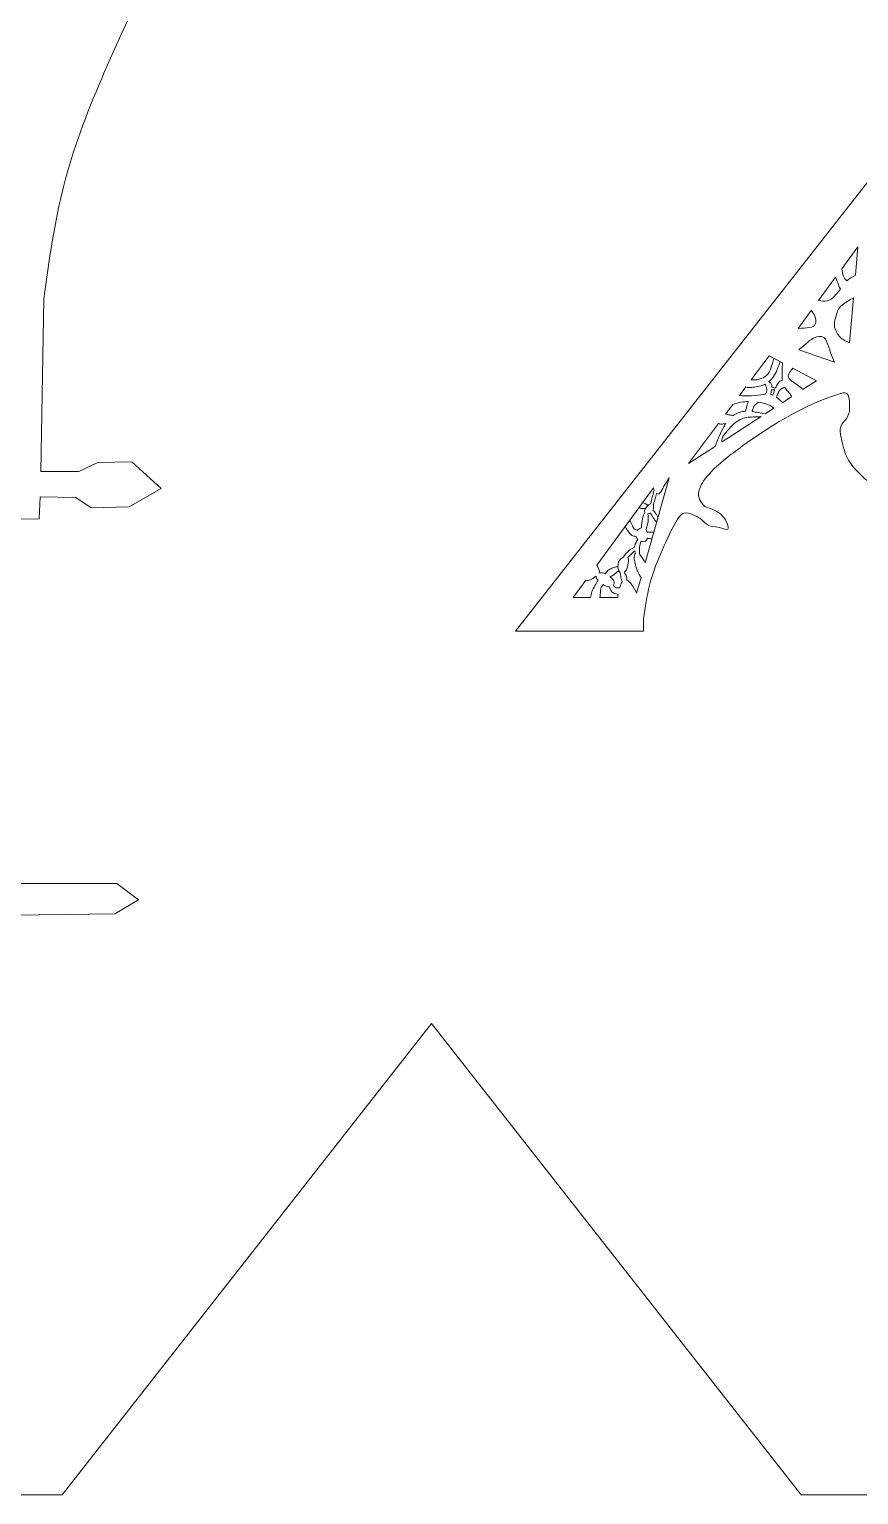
# Model space of a CAD drawing. Header units: centimetres. Extents: x -61 to 61, y -26 to 26.
# Drawn here: x 22.21 to 24.49, y -12.531 to -8.502 of the extents above; entities that cross this region are included whole.
import ezdxf

# ---------------------------------------------------------------- set-up
doc = ezdxf.new("R2010")
doc.units = ezdxf.units.CM
doc.header["$MEASUREMENT"] = 0
doc.layers.add('layer 1', color=7, linetype='Continuous')

msp = doc.modelspace()

# ---------------------------------------------------------------- linework, layer by layer
at = {"layer": 'layer 1', "color": 242, "lineweight": 9}
for points, knots in [([(24.49175, -4.98337), (24.49175, -4.98337), (21.06007, -9.36096), (21.06007, -9.36096), (21.06007, -9.36096), (21.06007, -9.36096), (18.26633, -10.98881), (18.26633, -10.98881), (18.26633, -10.98881), (18.26633, -10.98881), (22.44592, -10.93379), (22.44592, -10.93379), (22.44592, -10.93379), (22.44592, -10.93379), (22.51053, -10.8953), (22.51053, -10.8953), (22.51053, -10.8953), (22.51053, -10.8953), (22.45072, -10.85062), (22.45072, -10.85062), (22.45072, -10.85062), (22.45072, -10.85062), (22.1125, -10.8506), (22.1125, -10.8506), (22.1125, -10.8506), (22.1125, -10.8506), (22.12349, -9.84967), (22.12349, -9.84967), (22.12349, -9.84967), (22.12349, -9.84967), (22.2376, -9.84829), (22.2376, -9.84829), (22.2376, -9.84829), (22.2376, -9.84829), (22.24035, -9.78779), (22.24035, -9.78779), (22.24035, -9.78779), (22.24035, -9.78779), (22.33797, -9.78917), (22.33797, -9.78917), (22.33797, -9.78917), (22.33797, -9.78917), (22.38059, -9.81804), (22.38059, -9.81804), (22.38059, -9.81804), (22.38059, -9.81804), (22.48508, -9.81529), (22.48508, -9.81529), (22.48508, -9.81529), (22.48508, -9.81529), (22.57307, -9.76442), (22.57307, -9.76442), (22.57307, -9.76442), (22.57307, -9.76442), (22.49196, -9.69155), (22.49196, -9.69155), (22.49196, -9.69155), (22.49196, -9.69155), (22.39846, -9.69292), (22.39846, -9.69292), (22.39846, -9.69292), (22.39846, -9.69292), (22.34622, -9.71767), (22.34622, -9.71767), (22.34622, -9.71767), (22.34622, -9.71767), (22.24172, -9.71767), (22.24172, -9.71767), (22.24172, -9.71767), (22.24172, -9.71767), (22.24999, -9.24333), (22.24999, -9.24333)], [0, 0, 0, 0, 0.0526316, 0.0526316, 0.0526316, 0.0526316, 0.1052632, 0.1052632, 0.1052632, 0.1052632, 0.1578947, 0.1578947, 0.1578947, 0.1578947, 0.2105263, 0.2105263, 0.2105263, 0.2105263, 0.2631579, 0.2631579, 0.2631579, 0.2631579, 0.3157895, 0.3157895, 0.3157895, 0.3157895, 0.3684211, 0.3684211, 0.3684211, 0.3684211, 0.4210526, 0.4210526, 0.4210526, 0.4210526, 0.4736842, 0.4736842, 0.4736842, 0.4736842, 0.5263158, 0.5263158, 0.5263158, 0.5263158, 0.5789474, 0.5789474, 0.5789474, 0.5789474, 0.6315789, 0.6315789, 0.6315789, 0.6315789, 0.6842105, 0.6842105, 0.6842105, 0.6842105, 0.7368421, 0.7368421, 0.7368421, 0.7368421, 0.7894737, 0.7894737, 0.7894737, 0.7894737, 0.8421053, 0.8421053, 0.8421053, 0.8421053, 0.8947368, 0.8947368, 0.8947368, 0.8947368, 1, 1, 1, 1]), ([(22.24999, -9.24333), (22.26465, -9.13792), (22.27931, -9.03251), (22.30498, -8.93214), (22.30498, -8.93214), (22.33064, -8.83178), (22.3673, -8.73645), (22.40947, -8.63746), (22.40947, -8.63746), (22.45163, -8.53847), (22.4993, -8.43582), (22.53596, -8.3689), (22.53596, -8.3689), (22.57262, -8.302), (22.59828, -8.27083), (22.62578, -8.26166), (22.62578, -8.26166), (22.65328, -8.2525), (22.68261, -8.26533), (22.71011, -8.27816), (22.71011, -8.27816), (22.73761, -8.291), (22.76327, -8.30383), (22.78619, -8.32216), (22.78619, -8.32216), (22.8091, -8.34049), (22.82927, -8.36432), (22.85402, -8.37624), (22.85402, -8.37624), (22.87876, -8.38815), (22.90809, -8.38815), (22.93926, -8.39457), (22.93926, -8.39457), (22.97042, -8.40099), (23.00342, -8.41382), (23.02084, -8.41382), (23.02084, -8.41382), (23.03825, -8.41382), (23.04008, -8.40099), (23.03367, -8.37807), (23.03367, -8.37807), (23.02725, -8.35516), (23.01258, -8.32216), (22.98692, -8.29374), (22.98692, -8.29374), (22.96125, -8.26533), (22.92459, -8.2415), (22.89435, -8.22867), (22.89435, -8.22867), (22.8641, -8.21584), (22.84026, -8.214), (22.8201, -8.20025), (22.8201, -8.20025), (22.79993, -8.1865), (22.78343, -8.16084), (22.77244, -8.13793), (22.77244, -8.13793), (22.76144, -8.11501), (22.75594, -8.09485), (22.76327, -8.06093), (22.76327, -8.06093), (22.77061, -8.02702), (22.79077, -7.97935), (22.83843, -7.92161), (22.83843, -7.92161), (22.88609, -7.86386), (22.96125, -7.79604), (23.06391, -7.7163), (23.06391, -7.7163), (23.16657, -7.63656), (23.29673, -7.5449), (23.41955, -7.46699), (23.41955, -7.46699), (23.54237, -7.38908), (23.65786, -7.32491), (23.76876, -7.27267), (23.76876, -7.27267), (23.87967, -7.22043), (23.98599, -7.1801), (24.05015, -7.15993), (24.05015, -7.15993), (24.11431, -7.13977), (24.13631, -7.13977), (24.14915, -7.16543), (24.14915, -7.16543), (24.16198, -7.1911), (24.16564, -7.24242), (24.16381, -7.28276), (24.16381, -7.28276), (24.16198, -7.32308), (24.15465, -7.35241), (24.13723, -7.379), (24.13723, -7.379), (24.11982, -7.40558), (24.09232, -7.42941), (24.08132, -7.45874), (24.08132, -7.45874), (24.07032, -7.48807), (24.07582, -7.5229), (24.08224, -7.55223), (24.08224, -7.55223), (24.08865, -7.58156), (24.09598, -7.60539), (24.10424, -7.63931), (24.10424, -7.63931), (24.11248, -7.67322), (24.12165, -7.71721), (24.15341, -7.77015), (24.15341, -7.77015), (24.18518, -7.82309), (24.23953, -7.88498), (24.28818, -7.92824), (24.28818, -7.92824), (24.33683, -7.9715), (24.37976, -7.99613), (24.41446, -8.0321), (24.41446, -8.0321), (24.44915, -8.06807), (24.47559, -8.11536), (24.50204, -8.16266)], [0, 0, 0, 0, 0.0322581, 0.0322581, 0.0322581, 0.0322581, 0.0645161, 0.0645161, 0.0645161, 0.0645161, 0.0967742, 0.0967742, 0.0967742, 0.0967742, 0.1290323, 0.1290323, 0.1290323, 0.1290323, 0.1612903, 0.1612903, 0.1612903, 0.1612903, 0.1935484, 0.1935484, 0.1935484, 0.1935484, 0.2258065, 0.2258065, 0.2258065, 0.2258065, 0.2580645, 0.2580645, 0.2580645, 0.2580645, 0.2903226, 0.2903226, 0.2903226, 0.2903226, 0.3225806, 0.3225806, 0.3225806, 0.3225806, 0.3548387, 0.3548387, 0.3548387, 0.3548387, 0.3870968, 0.3870968, 0.3870968, 0.3870968, 0.4193548, 0.4193548, 0.4193548, 0.4193548, 0.4516129, 0.4516129, 0.4516129, 0.4516129, 0.483871, 0.483871, 0.483871, 0.483871, 0.516129, 0.516129, 0.516129, 0.516129, 0.5483871, 0.5483871, 0.5483871, 0.5483871, 0.5806452, 0.5806452, 0.5806452, 0.5806452, 0.6129032, 0.6129032, 0.6129032, 0.6129032, 0.6451613, 0.6451613, 0.6451613, 0.6451613, 0.6774194, 0.6774194, 0.6774194, 0.6774194, 0.7096774, 0.7096774, 0.7096774, 0.7096774, 0.7419355, 0.7419355, 0.7419355, 0.7419355, 0.7741935, 0.7741935, 0.7741935, 0.7741935, 0.8064516, 0.8064516, 0.8064516, 0.8064516, 0.8387097, 0.8387097, 0.8387097, 0.8387097, 0.8709677, 0.8709677, 0.8709677, 0.8709677, 0.9032258, 0.9032258, 0.9032258, 0.9032258, 0.9354839, 0.9354839, 0.9354839, 0.9354839, 1, 1, 1, 1]), ([(24.44321, -9.16114), (24.44321, -9.16114), (24.48757, -9.10079), (24.48757, -9.10079), (24.48757, -9.10079), (24.48757, -9.10079), (24.48063, -9.17864), (24.48063, -9.17864)], [0, 0, 0, 0, 0.3333333, 0.3333333, 0.3333333, 0.3333333, 1, 1, 1, 1]), ([(24.19436, -9.46594), (24.19436, -9.46594), (24.24354, -9.40012), (24.24354, -9.40012), (24.24354, -9.40012), (24.24354, -9.40012), (24.28023, -9.41939), (24.28023, -9.41939)], [0, 0, 0, 0, 0.3333333, 0.3333333, 0.3333333, 0.3333333, 1, 1, 1, 1]), ([(24.30862, -9.43429), (24.30862, -9.43429), (24.37369, -9.46845), (24.37369, -9.46845), (24.37369, -9.46845), (24.37369, -9.46845), (24.33738, -9.49198), (24.33738, -9.49198)], [0, 0, 0, 0, 0.3333333, 0.3333333, 0.3333333, 0.3333333, 1, 1, 1, 1]), ([(23.89864, -10.1225), (23.90298, -10.09131), (23.90731, -10.06013), (23.91491, -10.03044), (23.91491, -10.03044), (23.9225, -10.00075), (23.93334, -9.97255), (23.94582, -9.94327), (23.94582, -9.94327), (23.95829, -9.91399), (23.97239, -9.88362), (23.98323, -9.86383), (23.98323, -9.86383), (23.99408, -9.84403), (24.00167, -9.83481), (24.0098, -9.8321), (24.0098, -9.8321), (24.01794, -9.82939), (24.02662, -9.83319), (24.03475, -9.83698), (24.03475, -9.83698), (24.04288, -9.84078), (24.05048, -9.84457), (24.05726, -9.85), (24.05726, -9.85), (24.06403, -9.85542), (24.07, -9.86247), (24.07732, -9.866), (24.07732, -9.866), (24.08464, -9.86952), (24.09332, -9.86952), (24.10254, -9.87142), (24.10254, -9.87142), (24.11175, -9.87332), (24.12152, -9.87711), (24.12667, -9.87711), (24.12667, -9.87711), (24.13182, -9.87711), (24.13236, -9.87332), (24.13046, -9.86654), (24.13046, -9.86654), (24.12857, -9.85976), (24.12423, -9.85), (24.11664, -9.84159), (24.11664, -9.84159), (24.10904, -9.83319), (24.0982, -9.82614), (24.08925, -9.82234), (24.08925, -9.82234), (24.0803, -9.81855), (24.07325, -9.818), (24.06729, -9.81394), (24.06729, -9.81394), (24.06132, -9.80987), (24.05644, -9.80228), (24.05319, -9.7955), (24.05319, -9.7955), (24.04993, -9.78872), (24.04831, -9.78276), (24.05048, -9.77272), (24.05048, -9.77272), (24.05265, -9.76269), (24.05861, -9.74859), (24.07271, -9.73151), (24.07271, -9.73151), (24.08681, -9.71443), (24.10904, -9.69436), (24.13941, -9.67077), (24.13941, -9.67077), (24.16978, -9.64718), (24.20828, -9.62007), (24.24461, -9.59702), (24.24461, -9.59702), (24.28095, -9.57398), (24.31511, -9.555), (24.34792, -9.53954), (24.34792, -9.53954), (24.38073, -9.52409), (24.41218, -9.51216), (24.43116, -9.50619), (24.43116, -9.50619), (24.45014, -9.50023), (24.45665, -9.50023), (24.46044, -9.50782), (24.46044, -9.50782), (24.46424, -9.51541), (24.46532, -9.53059), (24.46478, -9.54252), (24.46478, -9.54252), (24.46424, -9.55445), (24.46207, -9.56313), (24.45692, -9.57099), (24.45692, -9.57099), (24.45177, -9.57886), (24.44363, -9.58591), (24.44038, -9.59458), (24.44038, -9.59458), (24.43712, -9.60326), (24.43875, -9.61356), (24.44065, -9.62224), (24.44065, -9.62224), (24.44255, -9.63092), (24.44472, -9.63797), (24.44716, -9.648), (24.44716, -9.648), (24.4496, -9.65803), (24.45231, -9.67104), (24.4617, -9.68671), (24.4617, -9.68671), (24.4711, -9.70237), (24.48718, -9.72067), (24.50157, -9.73347), (24.50157, -9.73347), (24.51596, -9.74627), (24.52866, -9.75355), (24.53893, -9.76419), (24.53893, -9.76419), (24.54919, -9.77483), (24.55701, -9.78882), (24.56484, -9.80282)], [0, 0, 0, 0, 0.0322581, 0.0322581, 0.0322581, 0.0322581, 0.0645161, 0.0645161, 0.0645161, 0.0645161, 0.0967742, 0.0967742, 0.0967742, 0.0967742, 0.1290323, 0.1290323, 0.1290323, 0.1290323, 0.1612903, 0.1612903, 0.1612903, 0.1612903, 0.1935484, 0.1935484, 0.1935484, 0.1935484, 0.2258065, 0.2258065, 0.2258065, 0.2258065, 0.2580645, 0.2580645, 0.2580645, 0.2580645, 0.2903226, 0.2903226, 0.2903226, 0.2903226, 0.3225806, 0.3225806, 0.3225806, 0.3225806, 0.3548387, 0.3548387, 0.3548387, 0.3548387, 0.3870968, 0.3870968, 0.3870968, 0.3870968, 0.4193548, 0.4193548, 0.4193548, 0.4193548, 0.4516129, 0.4516129, 0.4516129, 0.4516129, 0.483871, 0.483871, 0.483871, 0.483871, 0.516129, 0.516129, 0.516129, 0.516129, 0.5483871, 0.5483871, 0.5483871, 0.5483871, 0.5806452, 0.5806452, 0.5806452, 0.5806452, 0.6129032, 0.6129032, 0.6129032, 0.6129032, 0.6451613, 0.6451613, 0.6451613, 0.6451613, 0.6774194, 0.6774194, 0.6774194, 0.6774194, 0.7096774, 0.7096774, 0.7096774, 0.7096774, 0.7419355, 0.7419355, 0.7419355, 0.7419355, 0.7741935, 0.7741935, 0.7741935, 0.7741935, 0.8064516, 0.8064516, 0.8064516, 0.8064516, 0.8387097, 0.8387097, 0.8387097, 0.8387097, 0.8709677, 0.8709677, 0.8709677, 0.8709677, 0.9032258, 0.9032258, 0.9032258, 0.9032258, 0.9354839, 0.9354839, 0.9354839, 0.9354839, 1, 1, 1, 1]), ([(24.09516, -9.64898), (24.09516, -9.64898), (24.02229, -9.69621), (24.02229, -9.69621), (24.02229, -9.69621), (24.02229, -9.69621), (24.10475, -9.58586), (24.10475, -9.58586)], [0, 0, 0, 0, 0.3333333, 0.3333333, 0.3333333, 0.3333333, 1, 1, 1, 1]), ([(23.73987, -10.0169), (23.73987, -10.0169), (23.70507, -10.06458), (23.70507, -10.06458), (23.70507, -10.06458), (23.70507, -10.06458), (23.75293, -10.06458), (23.75293, -10.06458)], [0, 0, 0, 0, 0.3333333, 0.3333333, 0.3333333, 0.3333333, 1, 1, 1, 1])]:
    msp.add_open_spline(points, degree=3, knots=knots, dxfattribs=at)
for points in [[(24.56179, -8.86233), (24.56179, -8.86233), (23.54664, -10.15729), (23.54664, -10.15729)], [(24.37932, -9.24807), (24.37932, -9.24807), (24.42635, -9.18408), (24.42635, -9.18408)], [(24.4751, -9.24068), (24.4751, -9.24068), (24.46408, -9.36443), (24.46408, -9.36443)], [(24.32317, -9.32448), (24.32317, -9.32448), (24.3593, -9.27531), (24.3593, -9.27531)], [(24.42294, -9.41717), (24.42294, -9.41717), (24.32484, -9.38321), (24.32484, -9.38321)], [(24.16183, -9.50947), (24.16183, -9.50947), (24.17966, -9.48561), (24.17966, -9.48561)], [(24.12403, -9.56006), (24.12403, -9.56006), (24.14382, -9.53358), (24.14382, -9.53358)], [(24.25684, -9.54419), (24.25684, -9.54419), (24.23283, -9.55975), (24.23283, -9.55975)], [(24.30466, -9.5132), (24.30466, -9.5132), (24.28107, -9.52848), (24.28107, -9.52848)], [(24.22144, -9.56713), (24.22144, -9.56713), (24.11427, -9.63659), (24.11427, -9.63659)], [(23.90302, -9.96864), (23.90302, -9.96864), (23.96863, -9.73495), (23.96863, -9.73495)], [(23.92535, -9.76283), (23.92535, -9.76283), (23.76988, -9.97579), (23.76988, -9.97579)], [(23.87948, -10.05247), (23.87948, -10.05247), (23.89156, -10.00947), (23.89156, -10.00947)], [(23.77851, -10.06458), (23.77851, -10.06458), (23.82726, -10.06458), (23.82726, -10.06458)], [(23.89803, -10.15729), (23.89803, -10.15729), (23.89864, -10.1225), (23.89864, -10.1225)], [(23.31599, -11.23559), (23.31599, -11.23559), (22.30084, -12.53055), (22.30084, -12.53055)], [(23.31599, -11.23559), (23.31599, -11.23559), (24.33114, -12.53055), (24.33114, -12.53055)]]:
    msp.add_open_spline(points, degree=3, dxfattribs=at)
at = {"layer": 'layer 1', "color": 250, "lineweight": 9}
for points, knots in [([(24.45686, -9.1943), (24.45338, -9.19041), (24.44989, -9.18652), (24.44762, -9.18099), (24.44762, -9.18099), (24.44535, -9.17547), (24.44428, -9.1683), (24.44321, -9.16114)], [0, 0, 0, 0, 0.3333333, 0.3333333, 0.3333333, 0.3333333, 1, 1, 1, 1]), ([(24.37933, -9.24807), (24.38759, -9.2493), (24.39585, -9.25054), (24.40324, -9.24871), (24.40324, -9.24871), (24.41062, -9.24689), (24.41713, -9.24201), (24.42296, -9.23631), (24.42296, -9.23631), (24.42879, -9.23062), (24.43394, -9.22411), (24.43923, -9.21666)], [0, 0, 0, 0, 0.25, 0.25, 0.25, 0.25, 0.5, 0.5, 0.5, 0.5, 1, 1, 1, 1]), ([(24.43923, -9.21666), (24.43674, -9.21074), (24.43426, -9.20482), (24.43211, -9.19939), (24.43211, -9.19939), (24.42997, -9.19396), (24.42816, -9.18902), (24.42635, -9.18408)], [0, 0, 0, 0, 0.3333333, 0.3333333, 0.3333333, 0.3333333, 1, 1, 1, 1]), ([(24.46408, -9.36443), (24.45622, -9.3609), (24.44836, -9.35738), (24.44172, -9.35141), (24.44172, -9.35141), (24.43508, -9.34545), (24.42966, -9.33704), (24.42654, -9.3304), (24.42654, -9.3304), (24.42342, -9.32376), (24.42261, -9.31888), (24.42302, -9.31264), (24.42302, -9.31264), (24.42342, -9.3064), (24.42505, -9.29881), (24.42736, -9.29027), (24.42736, -9.29027), (24.42966, -9.28173), (24.43264, -9.27224), (24.44071, -9.26382), (24.44071, -9.26382), (24.44878, -9.25539), (24.46194, -9.24804), (24.46853, -9.24436), (24.46853, -9.24436), (24.4751, -9.24068), (24.4751, -9.24068), (24.4751, -9.24068)], [0, 0, 0, 0, 0.125, 0.125, 0.125, 0.125, 0.25, 0.25, 0.25, 0.25, 0.375, 0.375, 0.375, 0.375, 0.5, 0.5, 0.5, 0.5, 0.625, 0.625, 0.625, 0.625, 0.75, 0.75, 0.75, 0.75, 1, 1, 1, 1]), ([(24.32317, -9.32448), (24.33429, -9.32397), (24.34541, -9.32346), (24.35388, -9.32225), (24.35388, -9.32225), (24.36235, -9.32105), (24.36818, -9.31915), (24.37049, -9.31345), (24.37049, -9.31345), (24.37279, -9.30776), (24.37157, -9.29827), (24.36912, -9.29128), (24.36912, -9.29128), (24.36667, -9.28429), (24.36299, -9.2798), (24.3593, -9.27531)], [0, 0, 0, 0, 0.2, 0.2, 0.2, 0.2, 0.4, 0.4, 0.4, 0.4, 0.6, 0.6, 0.6, 0.6, 1, 1, 1, 1]), ([(24.42294, -9.41717), (24.41957, -9.40908), (24.41621, -9.40099), (24.41263, -9.39139), (24.41263, -9.39139), (24.40905, -9.38178), (24.40526, -9.37066), (24.40241, -9.36294), (24.40241, -9.36294), (24.39956, -9.35521), (24.39767, -9.35087), (24.39197, -9.34857), (24.39197, -9.34857), (24.38628, -9.34626), (24.37679, -9.34599), (24.36703, -9.3506), (24.36703, -9.3506), (24.35727, -9.35521), (24.34723, -9.3647), (24.34016, -9.37095), (24.34016, -9.37095), (24.33308, -9.3772), (24.32896, -9.38021), (24.32484, -9.38321)], [0, 0, 0, 0, 0.1428571, 0.1428571, 0.1428571, 0.1428571, 0.2857143, 0.2857143, 0.2857143, 0.2857143, 0.4285714, 0.4285714, 0.4285714, 0.4285714, 0.5714286, 0.5714286, 0.5714286, 0.5714286, 0.7142857, 0.7142857, 0.7142857, 0.7142857, 1, 1, 1, 1]), ([(24.25645, -9.4069), (24.25376, -9.41656), (24.25107, -9.42623), (24.24837, -9.43418), (24.24837, -9.43418), (24.24567, -9.44213), (24.24296, -9.44836), (24.23754, -9.45352), (24.23754, -9.45352), (24.23212, -9.45867), (24.22398, -9.46273), (24.21633, -9.46462), (24.21633, -9.46462), (24.20869, -9.46651), (24.20152, -9.46623), (24.19436, -9.46594)], [0, 0, 0, 0, 0.2, 0.2, 0.2, 0.2, 0.4, 0.4, 0.4, 0.4, 0.6, 0.6, 0.6, 0.6, 1, 1, 1, 1]), ([(24.27379, -9.41601), (24.26858, -9.43077), (24.26336, -9.44553), (24.25587, -9.45684), (24.25587, -9.45684), (24.25218, -9.46243), (24.24793, -9.46717), (24.24312, -9.4711)], [0, 0, 0, 0, 0.3333333, 0.3333333, 0.3333333, 0.3333333, 1, 1, 1, 1]), ([(24.28023, -9.41939), (24.27938, -9.43357), (24.27852, -9.44774), (24.27918, -9.45931), (24.27918, -9.45931), (24.27933, -9.46188), (24.27955, -9.46433), (24.27985, -9.46665)], [0, 0, 0, 0, 0.3333333, 0.3333333, 0.3333333, 0.3333333, 1, 1, 1, 1]), ([(24.30862, -9.43429), (24.30427, -9.43943), (24.29992, -9.44458), (24.29774, -9.44918), (24.29774, -9.44918), (24.29556, -9.45379), (24.29556, -9.45785), (24.29855, -9.46206), (24.29855, -9.46206), (24.30153, -9.46626), (24.30749, -9.4706), (24.31305, -9.47453), (24.31305, -9.47453), (24.31861, -9.47846), (24.32376, -9.48198), (24.32755, -9.48496), (24.32755, -9.48496), (24.33133, -9.48793), (24.33374, -9.49036), (24.33518, -9.49142), (24.33518, -9.49142), (24.33661, -9.49249), (24.33706, -9.4922), (24.3375, -9.49191)], [0, 0, 0, 0, 0.1428571, 0.1428571, 0.1428571, 0.1428571, 0.2857143, 0.2857143, 0.2857143, 0.2857143, 0.4285714, 0.4285714, 0.4285714, 0.4285714, 0.5714286, 0.5714286, 0.5714286, 0.5714286, 0.7142857, 0.7142857, 0.7142857, 0.7142857, 1, 1, 1, 1]), ([(24.16183, -9.50947), (24.17279, -9.51016), (24.18374, -9.51085), (24.19519, -9.51011), (24.19519, -9.51011), (24.20663, -9.50937), (24.21856, -9.5072), (24.22873, -9.50612), (24.22873, -9.50612), (24.23041, -9.50594), (24.23204, -9.50579), (24.23364, -9.50568)], [0, 0, 0, 0, 0.25, 0.25, 0.25, 0.25, 0.5, 0.5, 0.5, 0.5, 1, 1, 1, 1]), ([(24.23212, -9.47819), (24.23033, -9.47909), (24.22847, -9.4799), (24.22656, -9.48063), (24.22656, -9.48063), (24.21449, -9.48524), (24.20012, -9.48659), (24.19192, -9.48688), (24.19192, -9.48688), (24.18372, -9.48717), (24.18169, -9.48639), (24.17966, -9.48562)], [0, 0, 0, 0, 0.25, 0.25, 0.25, 0.25, 0.5, 0.5, 0.5, 0.5, 1, 1, 1, 1]), ([(24.23212, -9.47819), (24.23368, -9.48077), (24.23524, -9.48334), (24.23615, -9.48652), (24.23615, -9.48652), (24.23706, -9.48971), (24.23734, -9.4935), (24.23681, -9.4968), (24.23681, -9.4968), (24.23628, -9.50009), (24.23496, -9.50289), (24.23364, -9.50568)], [0, 0, 0, 0, 0.25, 0.25, 0.25, 0.25, 0.5, 0.5, 0.5, 0.5, 1, 1, 1, 1]), ([(24.24312, -9.4711), (24.24562, -9.47305), (24.24812, -9.47501), (24.24951, -9.47721), (24.24951, -9.47721), (24.25089, -9.47941), (24.25116, -9.48184), (24.25083, -9.48639)], [0, 0, 0, 0, 0.3333333, 0.3333333, 0.3333333, 0.3333333, 1, 1, 1, 1]), ([(24.25002, -9.49384), (24.24966, -9.49663), (24.24926, -9.49934), (24.24896, -9.50125), (24.24896, -9.50125), (24.24839, -9.50494), (24.24819, -9.50566), (24.24799, -9.50638)], [0, 0, 0, 0, 0.3333333, 0.3333333, 0.3333333, 0.3333333, 1, 1, 1, 1]), ([(24.27985, -9.46665), (24.27675, -9.46792), (24.27365, -9.46919), (24.27102, -9.47192), (24.27102, -9.47192), (24.26838, -9.47466), (24.26621, -9.47886), (24.26425, -9.48259), (24.26425, -9.48259), (24.26325, -9.48449), (24.2623, -9.48626), (24.26138, -9.4881)], [0, 0, 0, 0, 0.25, 0.25, 0.25, 0.25, 0.5, 0.5, 0.5, 0.5, 1, 1, 1, 1]), ([(24.28594, -9.48646), (24.28217, -9.48817), (24.27839, -9.48989), (24.27556, -9.49204), (24.27556, -9.49204), (24.27272, -9.49418), (24.27082, -9.49676), (24.269, -9.50044), (24.269, -9.50044), (24.26718, -9.50411), (24.26543, -9.50889), (24.26369, -9.51366)], [0, 0, 0, 0, 0.25, 0.25, 0.25, 0.25, 0.5, 0.5, 0.5, 0.5, 1, 1, 1, 1]), ([(24.28594, -9.48646), (24.28987, -9.4931), (24.29556, -9.49744), (24.29898, -9.50151), (24.29898, -9.50151), (24.30239, -9.50558), (24.30352, -9.50939), (24.30466, -9.5132)], [0, 0, 0, 0, 0.3333333, 0.3333333, 0.3333333, 0.3333333, 1, 1, 1, 1]), ([(24.18636, -9.52567), (24.18493, -9.52569), (24.18352, -9.52573), (24.18215, -9.52579), (24.18215, -9.52579), (24.16635, -9.52648), (24.15508, -9.53003), (24.14382, -9.53358)], [0, 0, 0, 0, 0.3333333, 0.3333333, 0.3333333, 0.3333333, 1, 1, 1, 1]), ([(24.18636, -9.52567), (24.18541, -9.52848), (24.18446, -9.5313), (24.18358, -9.53426), (24.18358, -9.53426), (24.1827, -9.53723), (24.18189, -9.54035), (24.18109, -9.54341), (24.18109, -9.54341), (24.18029, -9.54647), (24.1795, -9.54947), (24.17872, -9.55247)], [0, 0, 0, 0, 0.25, 0.25, 0.25, 0.25, 0.5, 0.5, 0.5, 0.5, 1, 1, 1, 1]), ([(24.21382, -9.52742), (24.21077, -9.52965), (24.20772, -9.53188), (24.20517, -9.53455), (24.20517, -9.53455), (24.20263, -9.53723), (24.2006, -9.54035), (24.1993, -9.54355), (24.1993, -9.54355), (24.198, -9.54674), (24.19744, -9.55002), (24.19688, -9.5533)], [0, 0, 0, 0, 0.25, 0.25, 0.25, 0.25, 0.5, 0.5, 0.5, 0.5, 1, 1, 1, 1]), ([(24.25684, -9.54419), (24.25077, -9.53927), (24.24469, -9.53435), (24.23149, -9.53081), (24.23149, -9.53081), (24.22643, -9.52945), (24.22032, -9.52829), (24.21382, -9.52742)], [0, 0, 0, 0, 0.3333333, 0.3333333, 0.3333333, 0.3333333, 1, 1, 1, 1]), ([(24.1245, -9.58627), (24.12267, -9.58897), (24.12089, -9.59185), (24.11914, -9.59491), (24.11914, -9.59491), (24.11055, -9.60995), (24.10285, -9.62947), (24.09516, -9.64898)], [0, 0, 0, 0, 0.3333333, 0.3333333, 0.3333333, 0.3333333, 1, 1, 1, 1]), ([(24.1245, -9.58627), (24.12112, -9.58678), (24.11775, -9.58729), (24.11491, -9.58748), (24.11491, -9.58748), (24.11207, -9.58766), (24.10976, -9.58753), (24.10816, -9.5872), (24.10816, -9.5872), (24.10656, -9.58688), (24.10565, -9.58637), (24.10475, -9.58587)], [0, 0, 0, 0, 0.25, 0.25, 0.25, 0.25, 0.5, 0.5, 0.5, 0.5, 1, 1, 1, 1]), ([(24.22144, -9.56713), (24.20683, -9.56758), (24.19222, -9.56803), (24.18248, -9.56948), (24.18248, -9.56948), (24.17274, -9.57092), (24.16786, -9.57336), (24.1627, -9.57621), (24.1627, -9.57621), (24.15755, -9.57905), (24.15213, -9.58231), (24.14671, -9.58705), (24.14671, -9.58705), (24.14128, -9.5918), (24.13586, -9.59803), (24.13017, -9.60468), (24.13017, -9.60468), (24.12447, -9.61132), (24.11851, -9.61837), (24.11581, -9.62376), (24.11581, -9.62376), (24.11312, -9.62914), (24.1137, -9.63287), (24.11427, -9.63659)], [0, 0, 0, 0, 0.1428571, 0.1428571, 0.1428571, 0.1428571, 0.2857143, 0.2857143, 0.2857143, 0.2857143, 0.4285714, 0.4285714, 0.4285714, 0.4285714, 0.5714286, 0.5714286, 0.5714286, 0.5714286, 0.7142857, 0.7142857, 0.7142857, 0.7142857, 1, 1, 1, 1]), ([(24.14551, -9.56386), (24.14204, -9.56357), (24.13858, -9.56328), (24.135, -9.56265), (24.135, -9.56265), (24.13142, -9.56201), (24.12772, -9.56104), (24.12403, -9.56006)], [0, 0, 0, 0, 0.3333333, 0.3333333, 0.3333333, 0.3333333, 1, 1, 1, 1]), ([(24.17872, -9.55247), (24.16672, -9.55306), (24.15682, -9.55631), (24.14766, -9.56238), (24.14766, -9.56238), (24.14693, -9.56285), (24.14622, -9.56335), (24.14551, -9.56386)], [0, 0, 0, 0, 0.3333333, 0.3333333, 0.3333333, 0.3333333, 1, 1, 1, 1]), ([(23.96864, -9.73495), (23.96373, -9.74301), (23.95882, -9.75106), (23.95452, -9.75868), (23.95452, -9.75868), (23.95022, -9.76631), (23.94653, -9.77349), (23.94329, -9.77708), (23.94329, -9.77708), (23.94004, -9.78068), (23.93724, -9.78068), (23.93444, -9.77864)], [0, 0, 0, 0, 0.25, 0.25, 0.25, 0.25, 0.5, 0.5, 0.5, 0.5, 1, 1, 1, 1]), ([(23.93444, -9.77864), (23.93135, -9.78888), (23.92825, -9.79911), (23.9267, -9.80423), (23.9267, -9.80423), (23.92515, -9.80935), (23.92515, -9.80935), (23.92515, -9.80935)], [0, 0, 0, 0, 0.3333333, 0.3333333, 0.3333333, 0.3333333, 1, 1, 1, 1]), ([(23.90363, -9.81954), (23.89946, -9.81973), (23.89529, -9.81993), (23.89235, -9.81946), (23.89235, -9.81946), (23.88941, -9.81899), (23.8877, -9.81786), (23.886, -9.81673)], [0, 0, 0, 0, 0.3333333, 0.3333333, 0.3333333, 0.3333333, 1, 1, 1, 1]), ([(23.91039, -9.81125), (23.90855, -9.80973), (23.90671, -9.80822), (23.90432, -9.80682), (23.90432, -9.80682), (23.90194, -9.80543), (23.89901, -9.80417), (23.89609, -9.80291)], [0, 0, 0, 0, 0.3333333, 0.3333333, 0.3333333, 0.3333333, 1, 1, 1, 1]), ([(23.90174, -9.82996), (23.89945, -9.82508), (23.90454, -9.8164), (23.91039, -9.81125), (23.91039, -9.81125), (23.91284, -9.8091), (23.91542, -9.80756), (23.91776, -9.80685)], [0, 0, 0, 0, 0.3333333, 0.3333333, 0.3333333, 0.3333333, 1, 1, 1, 1]), ([(23.92395, -9.8244), (23.9256, -9.82569), (23.92726, -9.82697), (23.92891, -9.82897), (23.92891, -9.82897), (23.93057, -9.83097), (23.93222, -9.83368), (23.93378, -9.83617), (23.93378, -9.83617), (23.93533, -9.83866), (23.93679, -9.84092), (23.93824, -9.84319)], [0, 0, 0, 0, 0.25, 0.25, 0.25, 0.25, 0.5, 0.5, 0.5, 0.5, 1, 1, 1, 1]), ([(23.88088, -9.88035), (23.87831, -9.87939), (23.87575, -9.87843), (23.87363, -9.87652), (23.87363, -9.87652), (23.87152, -9.87462), (23.86987, -9.87177), (23.86772, -9.86751), (23.86772, -9.86751), (23.86558, -9.86326), (23.86294, -9.85759), (23.8603, -9.85193)], [0, 0, 0, 0, 0.25, 0.25, 0.25, 0.25, 0.5, 0.5, 0.5, 0.5, 1, 1, 1, 1]), ([(23.90174, -9.82996), (23.89922, -9.83549), (23.8967, -9.84102), (23.89519, -9.84814), (23.89519, -9.84814), (23.89367, -9.85526), (23.89317, -9.86396), (23.89267, -9.87267)], [0, 0, 0, 0, 0.3333333, 0.3333333, 0.3333333, 0.3333333, 1, 1, 1, 1]), ([(23.91035, -9.83416), (23.91094, -9.84114), (23.91153, -9.84812), (23.91072, -9.8551), (23.91072, -9.8551), (23.90992, -9.86208), (23.90772, -9.86907), (23.90552, -9.87606)], [0, 0, 0, 0, 0.3333333, 0.3333333, 0.3333333, 0.3333333, 1, 1, 1, 1]), ([(23.9173, -9.83236), (23.9199, -9.83669), (23.9225, -9.84101), (23.92531, -9.84523), (23.92531, -9.84523), (23.92812, -9.84946), (23.93114, -9.85358), (23.93417, -9.85771)], [0, 0, 0, 0, 0.3333333, 0.3333333, 0.3333333, 0.3333333, 1, 1, 1, 1]), ([(23.87805, -9.89665), (23.87363, -9.89582), (23.8692, -9.89498), (23.8661, -9.89347), (23.8661, -9.89347), (23.863, -9.89197), (23.86122, -9.8898), (23.85899, -9.88668), (23.85899, -9.88668), (23.85676, -9.88357), (23.85409, -9.8795), (23.85212, -9.87645), (23.85212, -9.87645), (23.85015, -9.8734), (23.84887, -9.87136), (23.8476, -9.86933)], [0, 0, 0, 0, 0.2, 0.2, 0.2, 0.2, 0.4, 0.4, 0.4, 0.4, 0.6, 0.6, 0.6, 0.6, 1, 1, 1, 1]), ([(23.8826, -9.90444), (23.87921, -9.9105), (23.87581, -9.91656), (23.87418, -9.92128), (23.87418, -9.92128), (23.87343, -9.92342), (23.87305, -9.9253), (23.87293, -9.92703)], [0, 0, 0, 0, 0.3333333, 0.3333333, 0.3333333, 0.3333333, 1, 1, 1, 1]), ([(23.90868, -9.90105), (23.90813, -9.90476), (23.90669, -9.90789), (23.90374, -9.90954), (23.90374, -9.90954), (23.90071, -9.91124), (23.89608, -9.9114), (23.8916, -9.91002)], [0, 0, 0, 0, 0.3333333, 0.3333333, 0.3333333, 0.3333333, 1, 1, 1, 1]), ([(23.92668, -9.88436), (23.92031, -9.88447), (23.91394, -9.88458), (23.91075, -9.88463), (23.91075, -9.88463), (23.90756, -9.88469), (23.90756, -9.88469), (23.90756, -9.88469)], [0, 0, 0, 0, 0.3333333, 0.3333333, 0.3333333, 0.3333333, 1, 1, 1, 1]), ([(23.92149, -9.90287), (23.91713, -9.90272), (23.91278, -9.90257), (23.91067, -9.90213), (23.91067, -9.90213), (23.90855, -9.90168), (23.90867, -9.90095), (23.90867, -9.90095), (23.90867, -9.90095), (23.90867, -9.90095), (23.90855, -9.90168), (23.90843, -9.90242)], [0, 0, 0, 0, 0.25, 0.25, 0.25, 0.25, 0.5, 0.5, 0.5, 0.5, 1, 1, 1, 1]), ([(23.87293, -9.92703), (23.86805, -9.92908), (23.86317, -9.93113), (23.85802, -9.93559), (23.85802, -9.93559), (23.85286, -9.94004), (23.84743, -9.94689), (23.84199, -9.95374)], [0, 0, 0, 0, 0.3333333, 0.3333333, 0.3333333, 0.3333333, 1, 1, 1, 1]), ([(23.87663, -9.94377), (23.87332, -9.94527), (23.87205, -9.95042), (23.87307, -9.95923), (23.87307, -9.95923), (23.87408, -9.96804), (23.87739, -9.98051), (23.88086, -9.9895), (23.88086, -9.9895), (23.88432, -9.99848), (23.88794, -10.00397), (23.89156, -10.00947)], [0, 0, 0, 0, 0.25, 0.25, 0.25, 0.25, 0.5, 0.5, 0.5, 0.5, 1, 1, 1, 1]), ([(23.8916, -9.91002), (23.88979, -9.91476), (23.88797, -9.9195), (23.88741, -9.92576), (23.88741, -9.92576), (23.88685, -9.93202), (23.88755, -9.9398), (23.88825, -9.94758)], [0, 0, 0, 0, 0.3333333, 0.3333333, 0.3333333, 0.3333333, 1, 1, 1, 1]), ([(23.90302, -9.96864), (23.89889, -9.9613), (23.89476, -9.95396), (23.89002, -9.94921), (23.89002, -9.94921), (23.88944, -9.94862), (23.88885, -9.94808), (23.88825, -9.94758)], [0, 0, 0, 0, 0.3333333, 0.3333333, 0.3333333, 0.3333333, 1, 1, 1, 1]), ([(23.77759, -9.99646), (23.77675, -9.99204), (23.77591, -9.98763), (23.77463, -9.98418), (23.77463, -9.98418), (23.77334, -9.98074), (23.77161, -9.97826), (23.76988, -9.97579)], [0, 0, 0, 0, 0.3333333, 0.3333333, 0.3333333, 0.3333333, 1, 1, 1, 1]), ([(23.82794, -9.97886), (23.82317, -9.98017), (23.8184, -9.98149), (23.81417, -9.98289), (23.81417, -9.98289), (23.80994, -9.9843), (23.80625, -9.98579), (23.80286, -9.9884), (23.80286, -9.9884), (23.79947, -9.99101), (23.79638, -9.99474), (23.79519, -9.99675), (23.79519, -9.99675), (23.79401, -9.99875), (23.79473, -9.99902), (23.79473, -9.99902), (23.79473, -9.99902), (23.79473, -9.99902), (23.79401, -9.99875), (23.79329, -9.99848)], [0, 0, 0, 0, 0.1666667, 0.1666667, 0.1666667, 0.1666667, 0.3333333, 0.3333333, 0.3333333, 0.3333333, 0.5, 0.5, 0.5, 0.5, 0.6666667, 0.6666667, 0.6666667, 0.6666667, 1, 1, 1, 1]), ([(23.83454, -9.99655), (23.8329, -9.99536), (23.83145, -9.99341), (23.83031, -9.99068), (23.83031, -9.99068), (23.82777, -9.98458), (23.82675, -9.97455), (23.8298, -9.96696), (23.8298, -9.96696), (23.83228, -9.96081), (23.83742, -9.95625), (23.84199, -9.95374)], [0, 0, 0, 0, 0.25, 0.25, 0.25, 0.25, 0.5, 0.5, 0.5, 0.5, 1, 1, 1, 1]), ([(23.85484, -9.95431), (23.85646, -9.95686), (23.85665, -9.96058), (23.85684, -9.96431), (23.85684, -9.96431), (23.85614, -9.9717), (23.85544, -9.97909), (23.8528, -9.98522), (23.8528, -9.98522), (23.85106, -9.98926), (23.84848, -9.99275), (23.84569, -9.99506)], [0, 0, 0, 0, 0.25, 0.25, 0.25, 0.25, 0.5, 0.5, 0.5, 0.5, 1, 1, 1, 1]), ([(23.76784, -10.00573), (23.76262, -10.01002), (23.75739, -10.01431), (23.75273, -10.01617), (23.75273, -10.01617), (23.74807, -10.01803), (23.74397, -10.01746), (23.73987, -10.0169)], [0, 0, 0, 0, 0.3333333, 0.3333333, 0.3333333, 0.3333333, 1, 1, 1, 1]), ([(23.77352, -10.01667), (23.77073, -10.02155), (23.76794, -10.02642), (23.76486, -10.03181), (23.76486, -10.03181), (23.76177, -10.0372), (23.7584, -10.04309), (23.75637, -10.04864), (23.75637, -10.04864), (23.75433, -10.05419), (23.75363, -10.05938), (23.75293, -10.06458)], [0, 0, 0, 0, 0.25, 0.25, 0.25, 0.25, 0.5, 0.5, 0.5, 0.5, 1, 1, 1, 1]), ([(23.77759, -9.99646), (23.7824, -9.99609), (23.78852, -9.99687), (23.79329, -9.99848), (23.79329, -9.99848), (23.79376, -9.99863), (23.79422, -9.9988), (23.79466, -9.99897)], [0, 0, 0, 0, 0.3333333, 0.3333333, 0.3333333, 0.3333333, 1, 1, 1, 1]), ([(23.78741, -10.02878), (23.78533, -10.03172), (23.78326, -10.03466), (23.78206, -10.03752), (23.78206, -10.03752), (23.78086, -10.04038), (23.78054, -10.04316), (23.7801, -10.04766), (23.7801, -10.04766), (23.77965, -10.05215), (23.77908, -10.05836), (23.77851, -10.06458)], [0, 0, 0, 0, 0.25, 0.25, 0.25, 0.25, 0.5, 0.5, 0.5, 0.5, 1, 1, 1, 1]), ([(23.8052, -10.03533), (23.80118, -10.03541), (23.79663, -10.03401), (23.79202, -10.03156), (23.79202, -10.03156), (23.79048, -10.03074), (23.78893, -10.0298), (23.78741, -10.02878)], [0, 0, 0, 0, 0.3333333, 0.3333333, 0.3333333, 0.3333333, 1, 1, 1, 1]), ([(23.83031, -9.99068), (23.825, -9.99524), (23.8197, -9.9998), (23.8157, -10.0025), (23.8157, -10.0025), (23.8117, -10.00519), (23.80902, -10.00602), (23.80633, -10.00686)], [0, 0, 0, 0, 0.3333333, 0.3333333, 0.3333333, 0.3333333, 1, 1, 1, 1]), ([(23.80633, -10.00686), (23.80683, -10.00733), (23.80734, -10.00781), (23.80786, -10.00831), (23.80786, -10.00831), (23.81225, -10.01251), (23.81708, -10.01739), (23.81772, -10.02241), (23.81772, -10.02241), (23.81805, -10.025), (23.81725, -10.02763), (23.81572, -10.02983)], [0, 0, 0, 0, 0.25, 0.25, 0.25, 0.25, 0.5, 0.5, 0.5, 0.5, 1, 1, 1, 1]), ([(23.83294, -10.03773), (23.83006, -10.03786), (23.82719, -10.03799), (23.82448, -10.03744), (23.82448, -10.03744), (23.82177, -10.0369), (23.81923, -10.03568), (23.81779, -10.0343), (23.81779, -10.0343), (23.81636, -10.03291), (23.81604, -10.03137), (23.81572, -10.02983)], [0, 0, 0, 0, 0.25, 0.25, 0.25, 0.25, 0.5, 0.5, 0.5, 0.5, 1, 1, 1, 1]), ([(23.83977, -10.02151), (23.83913, -10.02228), (23.83852, -10.02316), (23.83794, -10.02417), (23.83794, -10.02417), (23.83592, -10.02767), (23.83427, -10.03266), (23.83294, -10.03773)], [0, 0, 0, 0, 0.3333333, 0.3333333, 0.3333333, 0.3333333, 1, 1, 1, 1]), ([(23.83454, -9.99655), (23.83495, -10.00105), (23.83536, -10.00555), (23.83623, -10.00971), (23.83623, -10.00971), (23.8371, -10.01387), (23.83844, -10.01769), (23.83977, -10.02151)], [0, 0, 0, 0, 0.3333333, 0.3333333, 0.3333333, 0.3333333, 1, 1, 1, 1]), ([(23.84569, -9.99506), (23.84798, -9.99924), (23.85027, -10.00343), (23.8514, -10.00713), (23.8514, -10.00713), (23.85253, -10.01083), (23.85249, -10.01404), (23.85245, -10.01725)], [0, 0, 0, 0, 0.3333333, 0.3333333, 0.3333333, 0.3333333, 1, 1, 1, 1]), ([(23.87948, -10.05247), (23.8748, -10.04349), (23.87011, -10.03451), (23.86574, -10.02825), (23.86574, -10.02825), (23.86136, -10.022), (23.85729, -10.01847), (23.85245, -10.01725)], [0, 0, 0, 0, 0.3333333, 0.3333333, 0.3333333, 0.3333333, 1, 1, 1, 1]), ([(23.82904, -10.05581), (23.82428, -10.05466), (23.81953, -10.05351), (23.81601, -10.05171), (23.81601, -10.05171), (23.81248, -10.04991), (23.81019, -10.04747), (23.8086, -10.04463), (23.8086, -10.04463), (23.807, -10.0418), (23.8061, -10.03856), (23.8052, -10.03533)], [0, 0, 0, 0, 0.25, 0.25, 0.25, 0.25, 0.5, 0.5, 0.5, 0.5, 1, 1, 1, 1]), ([(23.82904, -10.05581), (23.82809, -10.06057), (23.82772, -10.06237), (23.82751, -10.06335), (23.82751, -10.06335), (23.82726, -10.06458), (23.82726, -10.06458), (23.82726, -10.06458)], [0, 0, 0, 0, 0.3333333, 0.3333333, 0.3333333, 0.3333333, 1, 1, 1, 1])]:
    msp.add_open_spline(points, degree=3, knots=knots, dxfattribs=at)
for points in [[(24.45686, -9.1943), (24.46378, -9.18781), (24.47221, -9.18322), (24.48063, -9.17864)], [(24.25881, -9.49375), (24.25588, -9.49378), (24.25295, -9.49381), (24.25002, -9.49384)], [(24.26138, -9.4881), (24.25786, -9.48753), (24.25434, -9.48696), (24.25083, -9.48639)], [(24.25881, -9.49375), (24.2571, -9.49792), (24.25544, -9.50301), (24.25379, -9.50811)], [(24.24799, -9.50638), (24.24994, -9.50678), (24.25187, -9.50735), (24.25379, -9.50811)], [(24.26369, -9.51366), (24.26948, -9.51776), (24.27527, -9.52312), (24.28107, -9.52848)], [(24.23283, -9.55975), (24.22049, -9.55719), (24.20815, -9.55462), (24.19688, -9.5533)], [(23.92733, -9.76957), (23.92414, -9.782), (23.92095, -9.79443), (23.91776, -9.80685)], [(23.92733, -9.76957), (23.92581, -9.76659), (23.92558, -9.76471), (23.92535, -9.76283)], [(23.92515, -9.80935), (23.92672, -9.81269), (23.92626, -9.81906), (23.92395, -9.8244)], [(23.9173, -9.83236), (23.91512, -9.83358), (23.91266, -9.83415), (23.91035, -9.83416)], [(23.8826, -9.90444), (23.88056, -9.90222), (23.879, -9.8995), (23.87805, -9.89665)], [(23.88088, -9.88035), (23.88417, -9.8767), (23.88897, -9.87421), (23.89267, -9.87267)], [(23.90552, -9.87606), (23.90608, -9.87823), (23.90688, -9.88127), (23.90756, -9.88469)], [(23.87421, -9.93635), (23.86775, -9.94234), (23.86129, -9.94833), (23.85484, -9.95431)], [(23.87421, -9.93635), (23.87489, -9.9388), (23.87576, -9.94129), (23.87663, -9.94377)], [(23.77352, -10.01667), (23.76992, -10.01253), (23.76819, -10.00907), (23.76784, -10.00573)], [(23.54664, -10.15729), (23.54664, -10.15729), (23.89803, -10.15729), (23.89803, -10.15729)], [(20.2915, -12.53055), (20.2915, -12.53055), (22.30084, -12.53055), (22.30084, -12.53055)], [(24.33114, -12.53055), (24.33114, -12.53055), (27.25969, -12.53055), (27.25969, -12.53055)]]:
    msp.add_open_spline(points, degree=3, dxfattribs=at)

doc.saveas('drawing.dxf')
